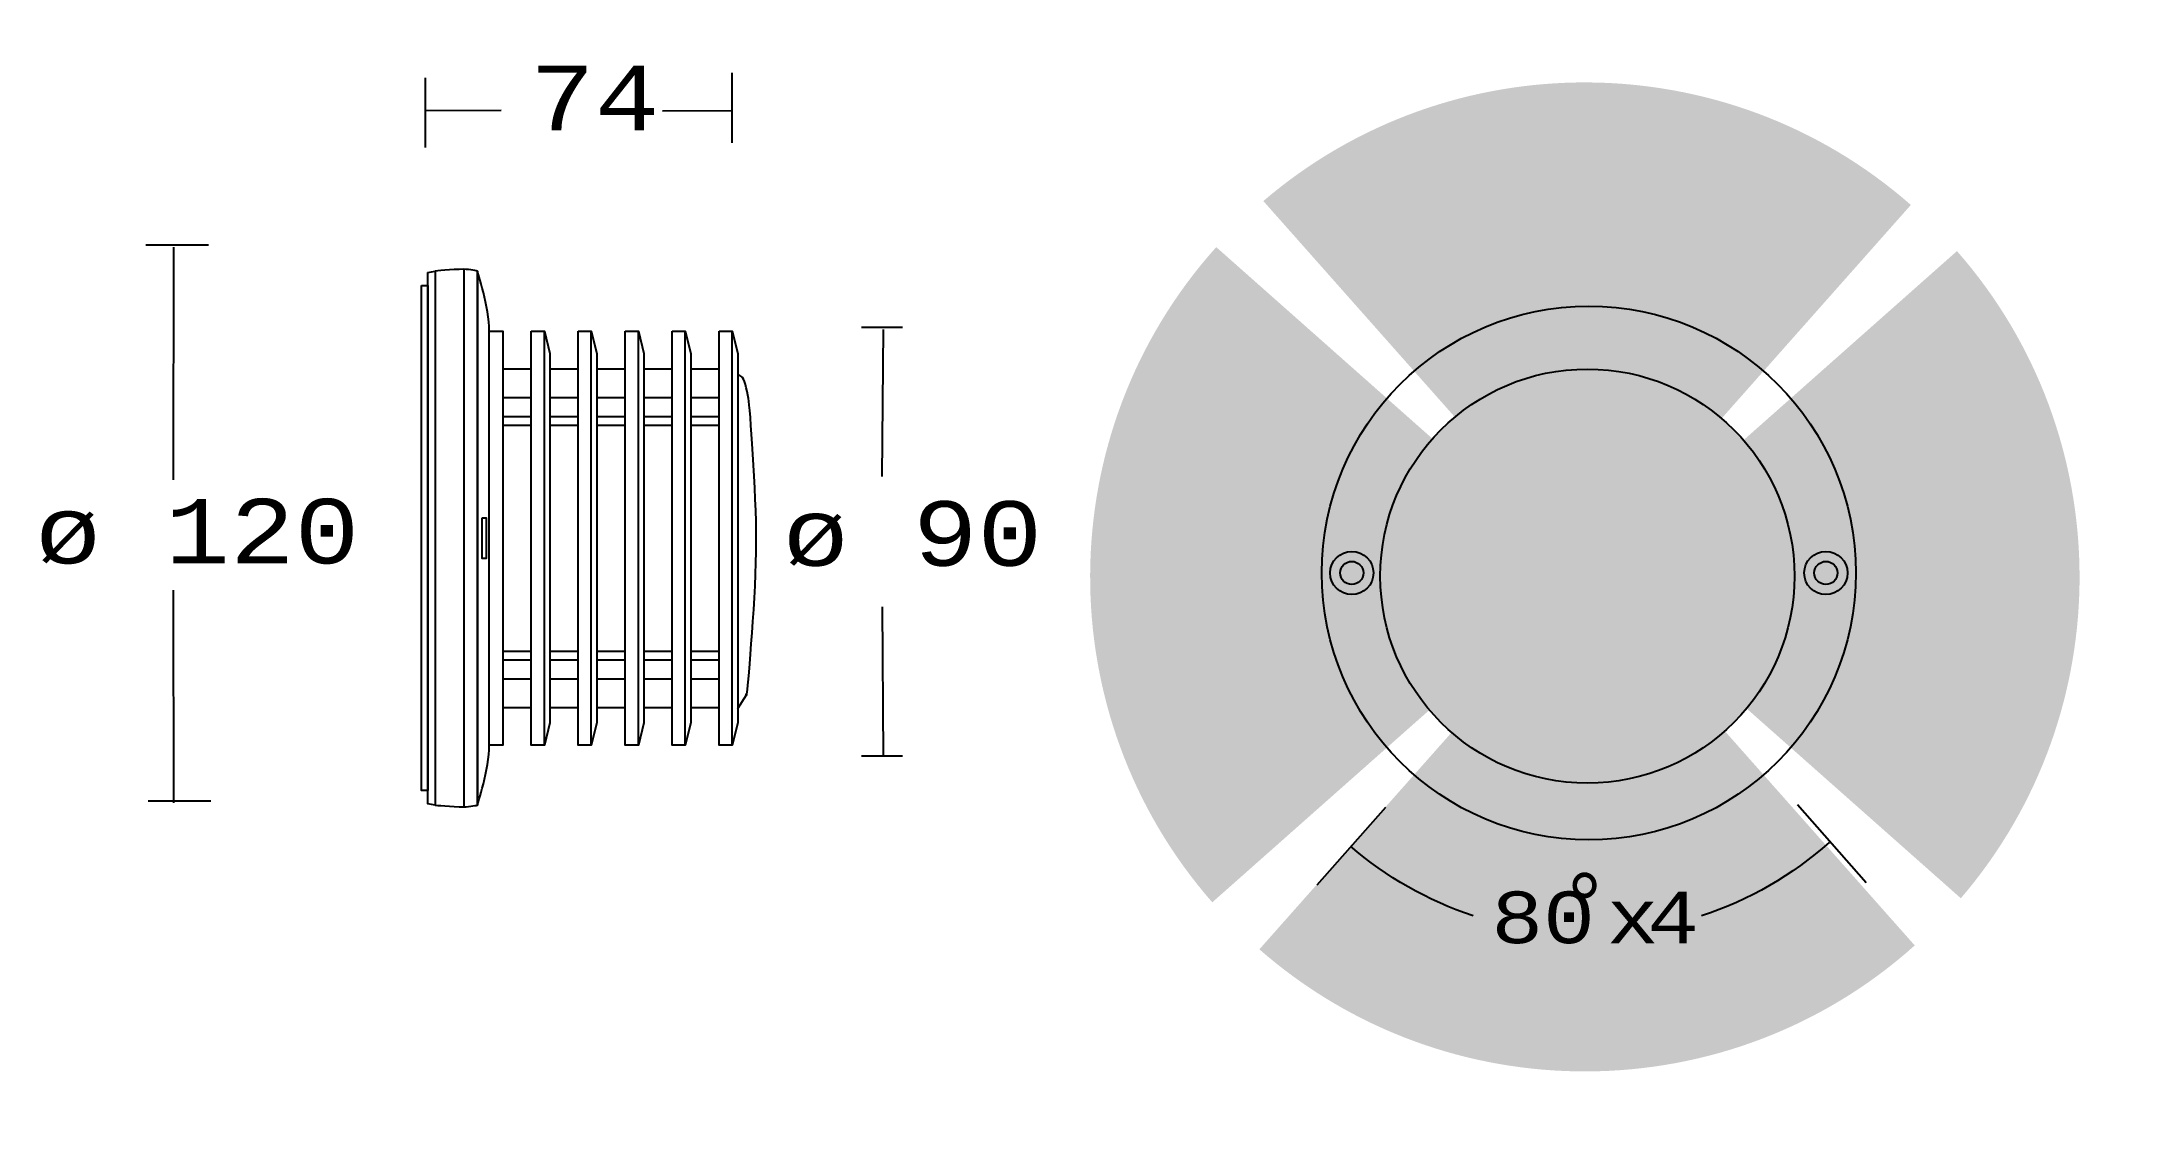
# Model space of a CAD drawing. Extents: x 1 to 247, y -5 to 122.
import ezdxf

# ---------------------------------------------------------------- set-up
doc = ezdxf.new("R2010")
doc.units = 0
doc.layers.add('LIVELLO_1', color=160, linetype='Continuous')
doc.styles.add('STD', font='txt')

# ---------------------------------------------------------------- blocks, each defined once
blk = doc.blocks.new('AI9-BLK1')
at = {"layer": 'LIVELLO_1'}
h = blk.add_hatch(color=2, dxfattribs=at)
h.dxf.hatch_style = 2
edge = h.paths.add_edge_path()
edge.add_spline(control_points=[(101.56, -44.89), (79.52, -64.65), (46.12, -64.8), (23.9, -45.35), (23.9, -45.35), (47.62, -18.58), (47.62, -18.58), (56.33, -26.04), (69.31, -25.89), (77.85, -18.12), (77.85, -18.12), (101.56, -44.89), (101.56, -44.89)], knot_values=[0, 0, 0, 0, 1, 1, 1, 2, 2, 2, 3, 3, 3, 4, 4, 4, 4], degree=3, periodic=0)
edge = h.paths.add_edge_path()
edge.add_spline(control_points=[(106.56, 37.42), (125.78, 15.53), (125.93, -17.24), (107.02, -39.3), (107.02, -39.3), (80.25, -15.58), (80.25, -15.58), (87.17, -7.04), (87.02, 5.33), (79.8, 13.7), (79.8, 13.7), (106.56, 37.42), (106.56, 37.42)], knot_values=[0, 0, 0, 0, 1, 1, 1, 2, 2, 2, 3, 3, 3, 4, 4, 4, 4], degree=3, periodic=0)
edge = h.paths.add_edge_path()
edge.add_spline(control_points=[(24.37, 43.35), (46.43, 62.25), (79.21, 62.1), (101.1, 42.89), (101.1, 42.89), (77.38, 16.12), (77.38, 16.12), (69.01, 23.34), (56.64, 23.49), (48.1, 16.57), (48.1, 16.57), (24.37, 43.35), (24.37, 43.35)], knot_values=[0, 0, 0, 0, 1, 1, 1, 2, 2, 2, 3, 3, 3, 4, 4, 4, 4], degree=3, periodic=0)
edge = h.paths.add_edge_path()
edge.add_spline(control_points=[(18.32, -39.78), (-1.13, -17.56), (-0.98, 15.85), (18.79, 37.89), (18.79, 37.89), (45.55, 14.17), (45.55, 14.17), (37.79, 5.64), (37.63, -7.35), (45.09, -16.06)], knot_values=[0, 0, 0, 0, 1, 1, 1, 2, 2, 2, 3, 3, 3, 3], degree=3, periodic=0)
h = blk.add_hatch(color=2, dxfattribs=at)
h.dxf.hatch_style = 2
edge = h.paths.add_edge_path()
edge.add_spline(control_points=[(38.23, -1.11), (38.23, 12.44), (49.22, 23.43), (62.77, 23.43), (76.32, 23.43), (87.31, 12.44), (87.31, -1.11), (87.31, -14.66), (76.32, -25.65), (62.77, -25.65), (49.22, -25.65), (38.23, -14.66), (38.23, -1.11)], knot_values=[0, 0, 0, 0, 1, 1, 1, 2, 2, 2, 3, 3, 3, 4, 4, 4, 4], degree=3, periodic=0)
at = {"layer": 'LIVELLO_1', "color": 7}
for p, q in [((-74.9, 49.68), (-74.9, 57.95)), ((-38.59, 50.26), (-38.59, 58.54)), ((-74.9, 54.1), (-65.94, 54.12)), ((-38.56, 54.03), (-46.82, 54)), ((-100.64, 38.13), (-108.05, 38.13)), ((-104.78, 37.88), (-104.8, 10.29)), ((-70.36, 35.26), (-70.36, -28.47)), ((-60.82, -21.15), (-60.82, 27.93)), ((-55.26, -21.15), (-55.26, 27.93)), ((-49.69, -21.15), (-49.69, 27.93)), ((-44.13, -21.15), (-44.13, 27.93)), ((-38.56, -21.15), (-38.56, 27.93)), ((-18.39, 28.37), (-23.24, 28.37)), ((-20.69, 28.13), (-20.84, 10.69)), ((-65.73, 23.47), (-62.37, 23.47)), ((-60.17, 23.47), (-56.81, 23.47)), ((-54.6, 23.47), (-51.24, 23.47)), ((-49.04, 23.47), (-45.68, 23.47)), ((-43.47, 23.47), (-40.12, 23.47)), ((-65.73, 20.08), (-62.37, 20.08)), ((-60.17, 20.08), (-56.81, 20.08)), ((-54.6, 20.08), (-51.24, 20.08)), ((-49.04, 20.08), (-45.68, 20.08)), ((-43.47, 20.08), (-40.12, 20.08)), ((-65.73, 17.8), (-62.37, 17.8)), ((-60.17, 17.8), (-56.81, 17.8)), ((-54.6, 17.8), (-51.24, 17.8)), ((-49.04, 17.8), (-45.68, 17.8)), ((-43.47, 17.8), (-40.12, 17.8)), ((-65.73, 16.8), (-62.37, 16.8)), ((-60.17, 16.8), (-56.81, 16.8)), ((-54.6, 16.8), (-51.24, 16.8)), ((-49.04, 16.8), (-45.68, 16.8)), ((-43.47, 16.8), (-40.12, 16.8)), ((-104.8, -2.76), (-104.78, -27.98)), ((-20.81, -4.76), (-20.69, -22.45)), ((-65.73, -10.02), (-62.37, -10.02)), ((-65.73, -11.02), (-62.37, -11.02)), ((-60.17, -10.02), (-56.81, -10.02)), ((-60.17, -11.02), (-56.81, -11.02)), ((-54.6, -10.02), (-51.24, -10.02)), ((-54.6, -11.02), (-51.24, -11.02)), ((-49.04, -10.02), (-45.68, -10.02)), ((-49.04, -11.02), (-45.68, -11.02)), ((-43.47, -10.02), (-40.12, -10.02)), ((-43.47, -11.02), (-40.12, -11.02)), ((-65.73, -13.3), (-62.37, -13.3)), ((-60.17, -13.3), (-56.81, -13.3)), ((-54.6, -13.3), (-51.24, -13.3)), ((-49.04, -13.3), (-45.68, -13.3)), ((-43.47, -13.3), (-40.12, -13.3)), ((-65.73, -16.69), (-62.37, -16.69)), ((-60.17, -16.69), (-56.81, -16.69)), ((-54.6, -16.69), (-51.24, -16.69)), ((-49.04, -16.69), (-45.68, -16.69)), ((-43.47, -16.69), (-40.12, -16.69)), ((-18.39, -22.44), (-23.24, -22.44)), ((-100.36, -27.78), (-107.78, -27.78)), ((30.76, -37.71), (38.89, -28.48)), ((95.79, -37.47), (87.65, -28.24))]:
    blk.add_line(p, q, dxfattribs=at)
for points in [[(-74.63, 34.88), (-73.78, 35.03), (-73.78, -28.25), (-74.63, -28.1)], [(-75.38, 33.32), (-74.63, 33.32), (-74.63, -26.54), (-75.38, -26.54)], [(-67.35, 27.93), (-65.73, 27.93), (-65.73, -21.15), (-67.35, -21.15)], [(-62.37, 27.93), (-60.82, 27.93), (-60.17, 25.28), (-60.17, -18.5), (-60.82, -21.15), (-62.37, -21.15)], [(-56.81, 27.93), (-55.26, 27.93), (-54.6, 25.28), (-54.6, -18.5), (-55.26, -21.15), (-56.81, -21.15)], [(-51.24, 27.93), (-49.69, 27.93), (-49.04, 25.28), (-49.04, -18.5), (-49.69, -21.15), (-51.24, -21.15)], [(-45.68, 27.93), (-44.13, 27.93), (-43.47, 25.28), (-43.47, -18.5), (-44.13, -21.15), (-45.68, -21.15)], [(-40.12, 27.93), (-38.56, 27.93), (-37.91, 25.28), (-37.91, -18.5), (-38.56, -21.15), (-40.12, -21.15)], [(-68.19, 5.81), (-67.72, 5.81), (-67.72, 0.97), (-68.19, 0.97)]]:
    blk.add_lwpolyline(points, close=True, dxfattribs=at)
for centre, radius in [((62.94, -0.74), 31.64), ((62.77, -1.11), 24.54), ((34.85, -0.74), 2.56), ((34.85, -0.74), 1.37), ((91.03, -0.74), 2.56), ((91.03, -0.74), 1.37)]:
    blk.add_circle(centre, radius, dxfattribs=at)
for points, knots in [([(-73.78, -28.25), (-73.78, -28.25), (-73.78, 35.03), (-73.78, 35.03), (-73.78, 35.03), (-71.81, 35.26), (-70.36, 35.26), (-69.64, 35.26), (-68.75, 35.03), (-68.75, 35.03), (-68.75, 35.03), (-68.75, -28.25), (-68.75, -28.25), (-68.75, -28.25), (-69.64, -28.47), (-70.36, -28.47), (-71.81, -28.47), (-73.78, -28.25), (-73.78, -28.25)], [0, 0, 0, 0, 1, 1, 1, 2, 2, 2, 3, 3, 3, 4, 4, 4, 5, 5, 5, 6, 6, 6, 6]), ([(-68.75, 35.03), (-68.75, 35.03), (-67.35, 30.7), (-67.35, 27.93), (-67.35, 27.93), (-67.35, -21.15), (-67.35, -21.15), (-67.35, -23.91), (-68.75, -28.25), (-68.75, -28.25), (-68.75, -28.25), (-68.75, -6.91), (-68.75, -6.91), (-68.75, -6.91), (-68.75, 35.03), (-68.75, 35.03)], [0, 0, 0, 0, 1, 1, 1, 2, 2, 2, 3, 3, 3, 4, 4, 4, 5, 5, 5, 5]), ([(-37.91, 22.84), (-37.91, 22.84), (-37.44, 22.51), (-37.44, 22.51), (-37.2, 22.51), (-36.8, 20.98), (-36.63, 19.94), (-36.47, 18.89), (-35.71, 9.03), (-35.71, 2.95), (-35.71, -3.13), (-36.67, -13.83), (-36.79, -14.84), (-36.92, -15.89), (-36.93, -14.66), (-36.88, -15.17), (-36.88, -15.17), (-37.91, -16.82), (-37.91, -16.82), (-37.91, -16.82), (-37.91, 3.01), (-37.91, 3.01), (-37.91, 3.01), (-37.91, 22.84), (-37.91, 22.84)], [0, 0, 0, 0, 1, 1, 1, 2, 2, 2, 3, 3, 3, 4, 4, 4, 5, 5, 5, 6, 6, 6, 7, 7, 7, 8, 8, 8, 8])]:
    blk.add_open_spline(points, degree=3, knots=knots, dxfattribs=at)
for points in [[(49.22, -41.37), (43.84, -39.58), (38.9, -36.76), (34.71, -33.13)], [(91.42, -32.67), (87.09, -36.53), (81.94, -39.53), (76.3, -41.4)]]:
    blk.add_open_spline(points, degree=3, dxfattribs=at)
at = {"layer": 'LIVELLO_1', "color": 7, "attachment_point": 1, "style": 'STD'}
for s, insert, char_height in [('\\fCourier|b0|i0;\\H7.6517;\\C7;74', (-62.52, 59.4), 7.6517), ('\\fCourier|b0|i0;\\H7.6517;\\C7;ø 120', (-121.09, 8.05), 7.6517), ('\\fCourier|b0|i0;\\H7.6517;\\C7;ø 90', (-32.5, 7.77), 7.6517), ('\\fSymbol|b0|i0;\\H7.6517;\\C7;°', (60.39, -36.33), 7.6517), ('\\fCourier|b0|i0;\\H6.1212;\\C7;80', (51.39, -38.5), 6.1212), ('\\fCourier|b0|i0;\\H6.1212;\\C7;4', (69.87, -38.5), 6.1212), ('\\fCourier|b0|i0;\\H6.1212;\\C7; x ', (58.93, -38.5), 6.1212)]:
    blk.add_mtext(s, dxfattribs=dict(at, insert=insert, char_height=char_height))

msp = doc.modelspace()

# ---------------------------------------------------------------- block references
at = {"layer": 'LIVELLO_1', "color": 7}
msp.add_blockref('AI9-BLK1', (120.984519, 59.827356), dxfattribs=at)

doc.saveas('drawing.dxf')
